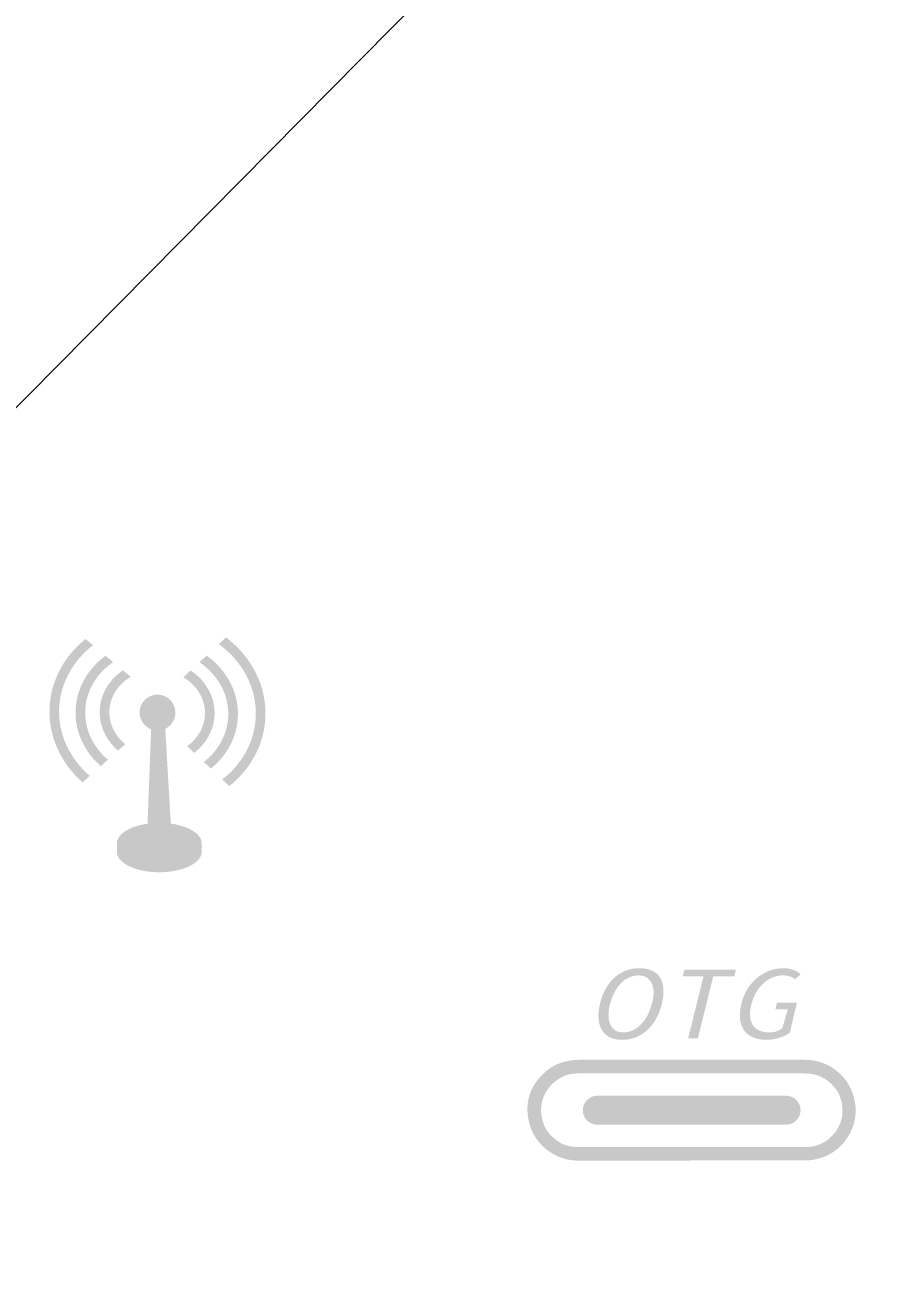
# Model space of a CAD drawing. Header units: millimetres. Extents: x 30573 to 30938, y 711 to 964.
# Drawn here: x 30668.45 to 30679.82, y 827.98 to 844.3 of the extents above; entities that cross this region are included whole.
import ezdxf

# ---------------------------------------------------------------- set-up
doc = ezdxf.new("R2010")
doc.units = ezdxf.units.MM
doc.layers.add('DIM', color=4, linetype='Continuous', lineweight=13)
doc.layers.add('MATER', color=8, linetype='Continuous')
doc.styles.add('my', font='', dxfattribs={"width": 0.8})
doc.styles.get('my').set_extended_font_data('SimSun')
doc.dimstyles.new('1.0', dxfattribs={"dimtxt": 3, "dimasz": 0.8, "dimexe": 0.5, "dimexo": 0.5, "dimgap": 1, "dimtad": 0, "dimzin": 0, "dimdsep": 46, "dimtxsty": 'my', "dimcen": 0, "dimclrd": 4, "dimclre": 20, "dimclrt": 3, "dimazin": 0, "dimtfac": 1, "dimtofl": 0, "dimtmove": 0, "dimatfit": 3, "dimfxl": 1, "dimtolj": 1, "dimtzin": 0, "dimlwd": -1, "dimlwe": -1, "dimarcsym": 0})

# ---------------------------------------------------------------- blocks, each defined once
blk = doc.blocks.new('*D32')
at = {"layer": 'Defpoints', "color": 0, "transparency": 16777216}
for p in [(30666.43, 837.356), (30661.858, 832.735)]:
    blk.add_point(p, dxfattribs=at)
at = {"layer": 'DIM', "color": 4, "transparency": 16777216}
blk.add_line((30689.544, 860.717), (30666.992, 837.925), dxfattribs=at)
blk.add_solid([(30666.898, 838.018), (30667.087, 837.831), (30666.43, 837.356)], dxfattribs=at)
at = {"layer": 'DIM', "color": 3, "transparency": 16777216, "insert": (30693.177, 864.389), "char_height": 3, "attachment_point": 5, "rotation": 45.3047, "style": 'my'}
blk.add_mtext('\\A1;∅6.50', dxfattribs=at)
blk = doc.blocks.new('*D52')
at = {"layer": 'Defpoints', "color": 0, "transparency": 16777216}
for p in [(30820.505, 841.551), (30789.304, 836.671), (30654.719, 814.121)]:
    blk.add_point(p, dxfattribs=at)
at = {"layer": 'DIM', "color": 20, "transparency": 16777216}
for p, q in [((30817.305, 836.671), (30818.905, 841.551)), ((30818.905, 841.551), (30820.505, 841.551)), ((30789.804, 836.671), (30817.305, 836.671))]:
    blk.add_line(p, q, dxfattribs=at)
at = {"layer": 'DIM', "color": 3, "transparency": 16777216, "insert": (30825.601, 841.551), "char_height": 3, "attachment_point": 5, "style": 'my'}
blk.add_mtext('\\A1;22.55', dxfattribs=at)
blk = doc.blocks.new('*D46')
at = {"layer": 'Defpoints', "color": 0, "transparency": 16777216}
for p in [(30813.469, 858.571), (30817.477, 858.571), (30654.719, 814.121)]:
    blk.add_point(p, dxfattribs=at)
at = {"layer": 'DIM', "color": 20, "transparency": 16777216}
blk.add_line((30813.969, 858.571), (30817.477, 858.571), dxfattribs=at)
at = {"layer": 'DIM', "color": 3, "transparency": 16777216, "insert": (30822.577, 858.571), "char_height": 3, "attachment_point": 5, "style": 'my'}
blk.add_mtext('\\A1;44.45', dxfattribs=at)
blk = doc.blocks.new('*D39')
at = {"layer": 'Defpoints', "color": 0, "transparency": 16777216}
for p in [(30813.469, 864.595), (30813.469, 858.571), (30654.719, 814.121)]:
    blk.add_point(p, dxfattribs=at)
at = {"layer": 'DIM', "color": 20, "transparency": 16777216}
blk.add_line((30813.469, 859.071), (30813.469, 864.595), dxfattribs=at)
at = {"layer": 'DIM', "color": 3, "transparency": 16777216, "insert": (30813.469, 870.415), "char_height": 3, "attachment_point": 5, "rotation": 90, "style": 'my'}
blk.add_mtext('\\A1;158.75', dxfattribs=at)

msp = doc.modelspace()

# ---------------------------------------------------------------- hatches: boundary and pattern name
at = {"layer": 'MATER'}
h = msp.add_hatch(color=7, dxfattribs=at)
h.dxf.hatch_style = 2
edge = h.paths.add_edge_path()
edge.add_spline(control_points=[(30668.896, 835.333), (30668.911, 835.665), (30669.081, 835.958), (30669.34, 836.158), (30669.34, 836.158), (30669.242, 836.241), (30669.242, 836.241), (30668.966, 836.019), (30668.786, 835.7), (30668.77, 835.339), (30668.753, 834.958), (30668.922, 834.607), (30669.203, 834.359), (30669.203, 834.359), (30669.298, 834.444), (30669.298, 834.444), (30669.037, 834.668), (30668.881, 834.987), (30668.896, 835.333)], knot_values=[0, 0, 0, 0, 1, 1, 1, 2, 2, 2, 3, 3, 3, 4, 4, 4, 5, 5, 5, 6, 6, 6, 6], degree=3, periodic=0)
h = msp.add_hatch(color=7, dxfattribs=at)
h.dxf.hatch_style = 2
edge = h.paths.add_edge_path()
edge.add_spline(control_points=[(30671.086, 836.262), (30671.086, 836.262), (30670.992, 836.174), (30670.992, 836.174), (30671.302, 835.949), (30671.494, 835.6), (30671.477, 835.218), (30671.463, 834.889), (30671.295, 834.598), (30671.038, 834.398), (30671.038, 834.398), (30671.131, 834.31), (30671.131, 834.31), (30671.407, 834.532), (30671.588, 834.851), (30671.604, 835.212), (30671.622, 835.63), (30671.418, 836.012), (30671.086, 836.262)], knot_values=[0, 0, 0, 0, 1, 1, 1, 2, 2, 2, 3, 3, 3, 4, 4, 4, 5, 5, 5, 6, 6, 6, 6], degree=3, periodic=0)
h = msp.add_hatch(color=7, dxfattribs=at)
h.dxf.hatch_style = 2
edge = h.paths.add_edge_path()
edge.add_spline(control_points=[(30669.239, 835.308), (30669.25, 835.566), (30669.392, 835.792), (30669.604, 835.937), (30669.604, 835.937), (30669.504, 836.021), (30669.504, 836.021), (30669.276, 835.853), (30669.125, 835.601), (30669.112, 835.314), (30669.099, 835.025), (30669.228, 834.759), (30669.442, 834.572), (30669.442, 834.572), (30669.536, 834.657), (30669.536, 834.657), (30669.344, 834.82), (30669.227, 835.054), (30669.239, 835.308)], knot_values=[0, 0, 0, 0, 1, 1, 1, 2, 2, 2, 3, 3, 3, 4, 4, 4, 5, 5, 5, 6, 6, 6, 6], degree=3, periodic=0)
h = msp.add_hatch(color=7, dxfattribs=at)
h.dxf.hatch_style = 2
edge = h.paths.add_edge_path()
edge.add_spline(control_points=[(30670.832, 836.024), (30670.832, 836.024), (30670.738, 835.936), (30670.738, 835.936), (30670.978, 835.773), (30671.129, 835.512), (30671.116, 835.224), (30671.105, 834.984), (30670.982, 834.772), (30670.795, 834.627), (30670.795, 834.627), (30670.888, 834.54), (30670.888, 834.54), (30671.095, 834.707), (30671.23, 834.947), (30671.242, 835.218), (30671.257, 835.542), (30671.093, 835.836), (30670.832, 836.024)], knot_values=[0, 0, 0, 0, 1, 1, 1, 2, 2, 2, 3, 3, 3, 4, 4, 4, 5, 5, 5, 6, 6, 6, 6], degree=3, periodic=0)
h = msp.add_hatch(color=7, dxfattribs=at)
h.dxf.hatch_style = 2
edge = h.paths.add_edge_path()
edge.add_spline(control_points=[(30669.764, 834.86), (30669.629, 834.969), (30669.547, 835.129), (30669.555, 835.302), (30669.563, 835.488), (30669.674, 835.649), (30669.835, 835.744), (30669.835, 835.744), (30669.734, 835.829), (30669.734, 835.829), (30669.557, 835.711), (30669.438, 835.523), (30669.429, 835.308), (30669.419, 835.1), (30669.513, 834.909), (30669.669, 834.776), (30669.669, 834.776), (30669.764, 834.86), (30669.764, 834.86)], knot_values=[0, 0, 0, 0, 1, 1, 1, 2, 2, 2, 3, 3, 3, 4, 4, 4, 5, 5, 5, 6, 6, 6, 6], degree=3, periodic=0)
h = msp.add_hatch(color=7, dxfattribs=at)
h.dxf.hatch_style = 2
edge = h.paths.add_edge_path()
edge.add_spline(control_points=[(30670.81, 835.246), (30670.802, 835.078), (30670.712, 834.931), (30670.576, 834.834), (30670.576, 834.834), (30670.669, 834.746), (30670.669, 834.746), (30670.825, 834.865), (30670.927, 835.041), (30670.936, 835.24), (30670.947, 835.479), (30670.821, 835.696), (30670.622, 835.828), (30670.622, 835.828), (30670.527, 835.739), (30670.527, 835.739), (30670.705, 835.633), (30670.819, 835.449), (30670.81, 835.246)], knot_values=[0, 0, 0, 0, 1, 1, 1, 2, 2, 2, 3, 3, 3, 4, 4, 4, 5, 5, 5, 6, 6, 6, 6], degree=3, periodic=0)
h = msp.add_hatch(color=7, dxfattribs=at)
h.dxf.hatch_style = 2
edge = h.paths.add_edge_path()
edge.add_spline(control_points=[(30670.767, 833.558), (30670.767, 833.557), (30670.767, 833.556), (30670.767, 833.555), (30670.771, 833.649), (30670.672, 833.741), (30670.492, 833.791), (30670.45, 833.803), (30670.406, 833.812), (30670.362, 833.818), (30670.362, 833.818), (30670.289, 835.063), (30670.289, 835.063), (30670.368, 835.101), (30670.422, 835.182), (30670.422, 835.276), (30670.422, 835.406), (30670.317, 835.511), (30670.187, 835.511), (30670.057, 835.511), (30669.952, 835.406), (30669.952, 835.276), (30669.952, 835.175), (30670.015, 835.089), (30670.104, 835.055), (30670.104, 835.055), (30670.056, 833.817), (30670.056, 833.817), (30669.924, 833.798), (30669.806, 833.756), (30669.732, 833.695), (30669.679, 833.652), (30669.654, 833.605), (30669.655, 833.558), (30669.655, 833.559), (30669.655, 833.559), (30669.655, 833.56), (30669.655, 833.522), (30669.655, 833.483), (30669.655, 833.445), (30669.655, 833.441), (30669.655, 833.437), (30669.656, 833.432), (30669.656, 833.431), (30669.656, 833.431), (30669.656, 833.43), (30669.657, 833.426), (30669.658, 833.422), (30669.658, 833.417), (30669.659, 833.417), (30669.659, 833.416), (30669.659, 833.415), (30669.66, 833.411), (30669.661, 833.407), (30669.662, 833.402), (30669.663, 833.402), (30669.663, 833.402), (30669.663, 833.402), (30669.664, 833.398), (30669.666, 833.393), (30669.668, 833.389), (30669.668, 833.389), (30669.668, 833.388), (30669.669, 833.387), (30669.67, 833.383), (30669.673, 833.379), (30669.675, 833.375), (30669.675, 833.374), (30669.676, 833.374), (30669.676, 833.373), (30669.679, 833.369), (30669.681, 833.365), (30669.684, 833.361), (30669.684, 833.36), (30669.685, 833.36), (30669.685, 833.359), (30669.688, 833.356), (30669.691, 833.352), (30669.694, 833.348), (30669.694, 833.347), (30669.695, 833.347), (30669.695, 833.346), (30669.698, 833.343), (30669.702, 833.339), (30669.705, 833.335), (30669.706, 833.334), (30669.707, 833.333), (30669.707, 833.333), (30669.711, 833.329), (30669.715, 833.325), (30669.719, 833.321), (30669.72, 833.321), (30669.72, 833.32), (30669.721, 833.32), (30669.725, 833.316), (30669.729, 833.313), (30669.733, 833.309), (30669.734, 833.309), (30669.734, 833.308), (30669.735, 833.308), (30669.739, 833.304), (30669.744, 833.301), (30669.749, 833.297), (30669.75, 833.296), (30669.751, 833.296), (30669.752, 833.295), (30669.757, 833.292), (30669.762, 833.288), (30669.767, 833.285), (30669.768, 833.284), (30669.769, 833.284), (30669.77, 833.283), (30669.775, 833.28), (30669.781, 833.276), (30669.787, 833.273), (30669.787, 833.273), (30669.787, 833.273), (30669.788, 833.273), (30669.793, 833.269), (30669.8, 833.266), (30669.806, 833.263), (30669.807, 833.262), (30669.808, 833.262), (30669.809, 833.261), (30669.816, 833.258), (30669.822, 833.255), (30669.829, 833.252), (30669.83, 833.252), (30669.831, 833.251), (30669.832, 833.251), (30669.847, 833.244), (30669.862, 833.238), (30669.878, 833.232), (30669.879, 833.232), (30669.88, 833.231), (30669.881, 833.231), (30669.889, 833.228), (30669.897, 833.226), (30669.906, 833.223), (30669.907, 833.223), (30669.907, 833.222), (30669.908, 833.222), (30669.909, 833.222), (30669.909, 833.222), (30669.91, 833.222), (30669.916, 833.22), (30669.923, 833.218), (30669.93, 833.216), (30669.938, 833.213), (30669.947, 833.211), (30669.956, 833.209), (30669.956, 833.209), (30669.956, 833.209), (30669.957, 833.209), (30669.964, 833.207), (30669.972, 833.205), (30669.979, 833.203), (30669.982, 833.203), (30669.984, 833.203), (30669.986, 833.202), (30669.991, 833.201), (30669.996, 833.2), (30670.002, 833.199), (30670.002, 833.199), (30670.002, 833.199), (30670.003, 833.199), (30670.016, 833.196), (30670.028, 833.194), (30670.041, 833.192), (30670.042, 833.192), (30670.043, 833.192), (30670.044, 833.191), (30670.046, 833.191), (30670.047, 833.191), (30670.049, 833.191), (30670.061, 833.189), (30670.073, 833.187), (30670.086, 833.186), (30670.086, 833.186), (30670.086, 833.186), (30670.086, 833.186), (30670.087, 833.186), (30670.088, 833.186), (30670.089, 833.186), (30670.1, 833.185), (30670.112, 833.184), (30670.124, 833.183), (30670.126, 833.182), (30670.127, 833.182), (30670.129, 833.182), (30670.13, 833.182), (30670.131, 833.182), (30670.132, 833.182), (30670.145, 833.181), (30670.158, 833.181), (30670.17, 833.18), (30670.171, 833.18), (30670.172, 833.18), (30670.173, 833.18), (30670.174, 833.18), (30670.176, 833.18), (30670.177, 833.18), (30670.191, 833.18), (30670.204, 833.179), (30670.218, 833.179), (30670.218, 833.179), (30670.219, 833.179), (30670.219, 833.179), (30670.219, 833.179), (30670.219, 833.179), (30670.219, 833.179), (30670.22, 833.179), (30670.22, 833.18), (30670.221, 833.18), (30670.229, 833.18), (30670.237, 833.18), (30670.244, 833.18), (30670.248, 833.18), (30670.251, 833.18), (30670.255, 833.18), (30670.259, 833.181), (30670.264, 833.181), (30670.268, 833.181), (30670.269, 833.181), (30670.269, 833.181), (30670.27, 833.181), (30670.277, 833.181), (30670.283, 833.182), (30670.289, 833.182), (30670.292, 833.182), (30670.295, 833.183), (30670.298, 833.183), (30670.307, 833.184), (30670.316, 833.184), (30670.325, 833.185), (30670.325, 833.185), (30670.325, 833.185), (30670.325, 833.185), (30670.336, 833.186), (30670.346, 833.188), (30670.357, 833.189), (30670.36, 833.189), (30670.363, 833.19), (30670.366, 833.19), (30670.374, 833.191), (30670.382, 833.193), (30670.39, 833.194), (30670.392, 833.194), (30670.394, 833.194), (30670.395, 833.195), (30670.396, 833.195), (30670.397, 833.195), (30670.398, 833.195), (30670.408, 833.197), (30670.417, 833.199), (30670.427, 833.201), (30670.427, 833.201), (30670.428, 833.201), (30670.428, 833.201), (30670.437, 833.203), (30670.446, 833.205), (30670.455, 833.207), (30670.458, 833.208), (30670.461, 833.208), (30670.464, 833.209), (30670.47, 833.211), (30670.477, 833.212), (30670.483, 833.214), (30670.486, 833.215), (30670.489, 833.216), (30670.492, 833.216), (30670.499, 833.218), (30670.506, 833.22), (30670.512, 833.222), (30670.515, 833.223), (30670.517, 833.224), (30670.519, 833.224), (30670.528, 833.227), (30670.536, 833.23), (30670.545, 833.233), (30670.546, 833.234), (30670.548, 833.234), (30670.55, 833.235), (30670.556, 833.237), (30670.563, 833.24), (30670.57, 833.243), (30670.572, 833.244), (30670.575, 833.245), (30670.577, 833.246), (30670.583, 833.248), (30670.588, 833.251), (30670.594, 833.253), (30670.596, 833.254), (30670.599, 833.255), (30670.601, 833.256), (30670.608, 833.26), (30670.614, 833.263), (30670.621, 833.266), (30670.621, 833.267), (30670.622, 833.267), (30670.623, 833.267), (30670.623, 833.267), (30670.623, 833.268), (30670.623, 833.268), (30670.631, 833.272), (30670.638, 833.276), (30670.645, 833.28), (30670.647, 833.281), (30670.649, 833.282), (30670.651, 833.284), (30670.656, 833.287), (30670.661, 833.29), (30670.666, 833.293), (30670.667, 833.294), (30670.668, 833.295), (30670.669, 833.296), (30670.671, 833.297), (30670.672, 833.298), (30670.673, 833.299), (30670.675, 833.3), (30670.676, 833.3), (30670.677, 833.301), (30670.682, 833.305), (30670.686, 833.308), (30670.69, 833.312), (30670.694, 833.314), (30670.697, 833.317), (30670.7, 833.32), (30670.7, 833.32), (30670.7, 833.32), (30670.7, 833.32), (30670.703, 833.323), (30670.707, 833.326), (30670.71, 833.329), (30670.711, 833.33), (30670.712, 833.331), (30670.713, 833.332), (30670.716, 833.335), (30670.718, 833.337), (30670.72, 833.34), (30670.721, 833.34), (30670.721, 833.341), (30670.722, 833.341), (30670.722, 833.342), (30670.722, 833.342), (30670.723, 833.343), (30670.725, 833.345), (30670.727, 833.348), (30670.729, 833.35), (30670.73, 833.351), (30670.73, 833.351), (30670.731, 833.352), (30670.733, 833.355), (30670.736, 833.359), (30670.738, 833.362), (30670.738, 833.362), (30670.738, 833.362), (30670.738, 833.362), (30670.739, 833.363), (30670.739, 833.364), (30670.74, 833.364), (30670.741, 833.367), (30670.743, 833.369), (30670.744, 833.371), (30670.745, 833.372), (30670.745, 833.373), (30670.746, 833.375), (30670.747, 833.377), (30670.749, 833.379), (30670.75, 833.381), (30670.75, 833.381), (30670.75, 833.382), (30670.751, 833.382), (30670.751, 833.383), (30670.751, 833.384), (30670.752, 833.384), (30670.753, 833.386), (30670.753, 833.388), (30670.754, 833.39), (30670.755, 833.391), (30670.756, 833.393), (30670.756, 833.394), (30670.757, 833.396), (30670.758, 833.398), (30670.759, 833.401), (30670.759, 833.401), (30670.759, 833.402), (30670.759, 833.403), (30670.759, 833.403), (30670.76, 833.403), (30670.76, 833.403), (30670.761, 833.406), (30670.762, 833.41), (30670.763, 833.413), (30670.763, 833.414), (30670.763, 833.414), (30670.763, 833.415), (30670.764, 833.418), (30670.764, 833.42), (30670.765, 833.423), (30670.765, 833.423), (30670.765, 833.423), (30670.765, 833.424), (30670.765, 833.424), (30670.765, 833.425), (30670.765, 833.426), (30670.766, 833.428), (30670.766, 833.43), (30670.766, 833.433), (30670.766, 833.434), (30670.766, 833.435), (30670.767, 833.436), (30670.767, 833.439), (30670.767, 833.441), (30670.767, 833.444), (30670.767, 833.444), (30670.767, 833.445), (30670.767, 833.446), (30670.767, 833.446), (30670.767, 833.446), (30670.767, 833.447), (30670.767, 833.485), (30670.767, 833.523), (30670.767, 833.561), (30670.767, 833.561), (30670.767, 833.559), (30670.767, 833.558)], knot_values=[0, 0, 0, 0, 1, 1, 1, 2, 2, 2, 3, 3, 3, 4, 4, 4, 5, 5, 5, 6, 6, 6, 7, 7, 7, 8, 8, 8, 9, 9, 9, 10, 10, 10, 11, 11, 11, 12, 12, 12, 13, 13, 13, 14, 14, 14, 15, 15, 15, 16, 16, 16, 17, 17, 17, 18, 18, 18, 19, 19, 19, 20, 20, 20, 21, 21, 21, 22, 22, 22, 23, 23, 23, 24, 24, 24, 25, 25, 25, 26, 26, 26, 27, 27, 27, 28, 28, 28, 29, 29, 29, 30, 30, 30, 31, 31, 31, 32, 32, 32, 33, 33, 33, 34, 34, 34, 35, 35, 35, 36, 36, 36, 37, 37, 37, 38, 38, 38, 39, 39, 39, 40, 40, 40, 41, 41, 41, 42, 42, 42, 43, 43, 43, 44, 44, 44, 45, 45, 45, 46, 46, 46, 47, 47, 47, 48, 48, 48, 49, 49, 49, 50, 50, 50, 51, 51, 51, 52, 52, 52, 53, 53, 53, 54, 54, 54, 55, 55, 55, 56, 56, 56, 57, 57, 57, 58, 58, 58, 59, 59, 59, 60, 60, 60, 61, 61, 61, 62, 62, 62, 63, 63, 63, 64, 64, 64, 65, 65, 65, 66, 66, 66, 67, 67, 67, 68, 68, 68, 69, 69, 69, 70, 70, 70, 71, 71, 71, 72, 72, 72, 73, 73, 73, 74, 74, 74, 75, 75, 75, 76, 76, 76, 77, 77, 77, 78, 78, 78, 79, 79, 79, 80, 80, 80, 81, 81, 81, 82, 82, 82, 83, 83, 83, 84, 84, 84, 85, 85, 85, 86, 86, 86, 87, 87, 87, 88, 88, 88, 89, 89, 89, 90, 90, 90, 91, 91, 91, 92, 92, 92, 93, 93, 93, 94, 94, 94, 95, 95, 95, 96, 96, 96, 97, 97, 97, 98, 98, 98, 99, 99, 99, 100, 100, 100, 101, 101, 101, 102, 102, 102, 103, 103, 103, 104, 104, 104, 105, 105, 105, 106, 106, 106, 107, 107, 107, 108, 108, 108, 109, 109, 109, 110, 110, 110, 111, 111, 111, 112, 112, 112, 113, 113, 113, 114, 114, 114, 115, 115, 115, 116, 116, 116, 117, 117, 117, 118, 118, 118, 119, 119, 119, 120, 120, 120, 121, 121, 121, 122, 122, 122, 123, 123, 123, 124, 124, 124, 125, 125, 125, 126, 126, 126, 127, 127, 127, 128, 128, 128, 129, 129, 129, 130, 130, 130, 131, 131, 131, 132, 132, 132, 133, 133, 133, 134, 134, 134, 135, 135, 135, 136, 136, 136, 137, 137, 137, 138, 138, 138, 139, 139, 139, 140, 140, 140, 141, 141, 141, 142, 142, 142, 142], degree=3, periodic=0)
h = msp.add_hatch(color=7, dxfattribs=at)
h.dxf.hatch_style = 2
edge = h.paths.add_edge_path()
edge.add_spline(control_points=[(30669.656, 833.545), (30669.656, 833.546), (30669.656, 833.546), (30669.656, 833.547), (30669.656, 833.548), (30669.656, 833.549), (30669.656, 833.549), (30669.656, 833.548), (30669.656, 833.546), (30669.656, 833.545), (30669.656, 833.545), (30669.656, 833.545), (30669.656, 833.545)], knot_values=[0, 0, 0, 0, 1, 1, 1, 2, 2, 2, 3, 3, 3, 4, 4, 4, 4], degree=3, periodic=0)
h = msp.add_hatch(color=7, dxfattribs=at)
h.dxf.hatch_style = 2
edge = h.paths.add_edge_path()
edge.add_spline(control_points=[(30669.658, 833.532), (30669.658, 833.533), (30669.658, 833.533), (30669.658, 833.534), (30669.658, 833.533), (30669.658, 833.533), (30669.658, 833.532), (30669.658, 833.532), (30669.658, 833.532), (30669.658, 833.532)], knot_values=[0, 0, 0, 0, 1, 1, 1, 2, 2, 2, 3, 3, 3, 3], degree=3, periodic=0)
h = msp.add_hatch(color=7, dxfattribs=at)
h.dxf.hatch_style = 2
edge = h.paths.add_edge_path()
edge.add_spline(control_points=[(30669.662, 833.516), (30669.662, 833.517), (30669.662, 833.517), (30669.662, 833.517), (30669.662, 833.517), (30669.662, 833.517), (30669.662, 833.517), (30669.663, 833.516), (30669.663, 833.515), (30669.664, 833.514), (30669.663, 833.515), (30669.663, 833.516), (30669.662, 833.516)], knot_values=[0, 0, 0, 0, 1, 1, 1, 2, 2, 2, 3, 3, 3, 4, 4, 4, 4], degree=3, periodic=0)
h = msp.add_hatch(color=7, dxfattribs=at)
h.dxf.hatch_style = 2
edge = h.paths.add_edge_path()
edge.add_spline(control_points=[(30669.668, 833.502), (30669.668, 833.503), (30669.668, 833.503), (30669.668, 833.504), (30669.668, 833.502), (30669.669, 833.501), (30669.67, 833.499), (30669.669, 833.5), (30669.669, 833.501), (30669.668, 833.502)], knot_values=[0, 0, 0, 0, 1, 1, 1, 2, 2, 2, 3, 3, 3, 3], degree=3, periodic=0)
h = msp.add_hatch(color=7, dxfattribs=at)
h.dxf.hatch_style = 2
edge = h.paths.add_edge_path()
edge.add_spline(control_points=[(30669.676, 833.488), (30669.676, 833.488), (30669.675, 833.489), (30669.675, 833.49), (30669.675, 833.49), (30669.674, 833.491), (30669.674, 833.491), (30669.675, 833.489), (30669.676, 833.487), (30669.677, 833.485), (30669.677, 833.486), (30669.676, 833.487), (30669.676, 833.488)], knot_values=[0, 0, 0, 0, 1, 1, 1, 2, 2, 2, 3, 3, 3, 4, 4, 4, 4], degree=3, periodic=0)
h = msp.add_hatch(color=7, dxfattribs=at)
h.dxf.hatch_style = 2
edge = h.paths.add_edge_path()
edge.add_spline(control_points=[(30669.685, 833.474), (30669.684, 833.475), (30669.684, 833.475), (30669.684, 833.476), (30669.683, 833.476), (30669.683, 833.477), (30669.682, 833.478), (30669.684, 833.476), (30669.685, 833.474), (30669.686, 833.472), (30669.686, 833.473), (30669.685, 833.474), (30669.685, 833.474)], knot_values=[0, 0, 0, 0, 1, 1, 1, 2, 2, 2, 3, 3, 3, 4, 4, 4, 4], degree=3, periodic=0)
h = msp.add_hatch(color=7, dxfattribs=at)
h.dxf.hatch_style = 2
edge = h.paths.add_edge_path()
edge.add_spline(control_points=[(30669.695, 833.461), (30669.694, 833.462), (30669.694, 833.462), (30669.693, 833.463), (30669.693, 833.463), (30669.692, 833.464), (30669.692, 833.465), (30669.693, 833.463), (30669.695, 833.461), (30669.696, 833.459), (30669.696, 833.46), (30669.695, 833.461), (30669.695, 833.461)], knot_values=[0, 0, 0, 0, 1, 1, 1, 2, 2, 2, 3, 3, 3, 4, 4, 4, 4], degree=3, periodic=0)
h = msp.add_hatch(color=7, dxfattribs=at)
h.dxf.hatch_style = 2
edge = h.paths.add_edge_path()
edge.add_spline(control_points=[(30669.707, 833.447), (30669.706, 833.448), (30669.706, 833.449), (30669.705, 833.45), (30669.704, 833.45), (30669.704, 833.451), (30669.703, 833.452), (30669.705, 833.45), (30669.706, 833.448), (30669.708, 833.447), (30669.707, 833.447), (30669.707, 833.447), (30669.707, 833.447)], knot_values=[0, 0, 0, 0, 1, 1, 1, 2, 2, 2, 3, 3, 3, 4, 4, 4, 4], degree=3, periodic=0)
h = msp.add_hatch(color=7, dxfattribs=at)
h.dxf.hatch_style = 2
edge = h.paths.add_edge_path()
edge.add_spline(control_points=[(30669.719, 833.436), (30669.718, 833.437), (30669.717, 833.438), (30669.716, 833.439), (30669.717, 833.438), (30669.719, 833.436), (30669.72, 833.435), (30669.72, 833.435), (30669.719, 833.436), (30669.719, 833.436)], knot_values=[0, 0, 0, 0, 1, 1, 1, 2, 2, 2, 3, 3, 3, 3], degree=3, periodic=0)
h = msp.add_hatch(color=7, dxfattribs=at)
h.dxf.hatch_style = 2
edge = h.paths.add_edge_path()
edge.add_spline(control_points=[(30669.733, 833.424), (30669.732, 833.424), (30669.732, 833.425), (30669.731, 833.426), (30669.732, 833.425), (30669.733, 833.424), (30669.733, 833.423), (30669.733, 833.424), (30669.733, 833.424), (30669.733, 833.424)], knot_values=[0, 0, 0, 0, 1, 1, 1, 2, 2, 2, 3, 3, 3, 3], degree=3, periodic=0)
h = msp.add_hatch(color=7, dxfattribs=at)
h.dxf.hatch_style = 2
edge = h.paths.add_edge_path()
edge.add_spline(control_points=[(30670.699, 833.434), (30670.697, 833.432), (30670.693, 833.429), (30670.69, 833.427), (30670.694, 833.43), (30670.698, 833.433), (30670.702, 833.437), (30670.701, 833.436), (30670.7, 833.435), (30670.699, 833.434)], knot_values=[0, 0, 0, 0, 1, 1, 1, 2, 2, 2, 3, 3, 3, 3], degree=3, periodic=0)
h = msp.add_hatch(color=7, dxfattribs=at)
h.dxf.hatch_style = 2
edge = h.paths.add_edge_path()
edge.add_spline(control_points=[(30670.713, 833.447), (30670.712, 833.446), (30670.711, 833.445), (30670.71, 833.444), (30670.709, 833.443), (30670.708, 833.442), (30670.707, 833.442), (30670.709, 833.444), (30670.712, 833.446), (30670.714, 833.448), (30670.714, 833.448), (30670.713, 833.447), (30670.713, 833.447)], knot_values=[0, 0, 0, 0, 1, 1, 1, 2, 2, 2, 3, 3, 3, 4, 4, 4, 4], degree=3, periodic=0)
h = msp.add_hatch(color=7, dxfattribs=at)
h.dxf.hatch_style = 2
edge = h.paths.add_edge_path()
edge.add_spline(control_points=[(30670.723, 833.457), (30670.722, 833.456), (30670.721, 833.455), (30670.72, 833.455), (30670.719, 833.454), (30670.719, 833.454), (30670.719, 833.453), (30670.721, 833.456), (30670.723, 833.458), (30670.725, 833.46), (30670.724, 833.459), (30670.723, 833.458), (30670.723, 833.457)], knot_values=[0, 0, 0, 0, 1, 1, 1, 2, 2, 2, 3, 3, 3, 4, 4, 4, 4], degree=3, periodic=0)
h = msp.add_hatch(color=7, dxfattribs=at)
h.dxf.hatch_style = 2
edge = h.paths.add_edge_path()
edge.add_spline(control_points=[(30670.731, 833.467), (30670.73, 833.466), (30670.729, 833.466), (30670.729, 833.465), (30670.729, 833.465), (30670.729, 833.465), (30670.729, 833.465), (30670.731, 833.468), (30670.733, 833.47), (30670.735, 833.473), (30670.734, 833.471), (30670.732, 833.469), (30670.731, 833.467)], knot_values=[0, 0, 0, 0, 1, 1, 1, 2, 2, 2, 3, 3, 3, 4, 4, 4, 4], degree=3, periodic=0)
h = msp.add_hatch(color=7, dxfattribs=at)
h.dxf.hatch_style = 2
edge = h.paths.add_edge_path()
edge.add_spline(control_points=[(30670.744, 833.486), (30670.743, 833.484), (30670.741, 833.481), (30670.74, 833.479), (30670.739, 833.478), (30670.738, 833.477), (30670.738, 833.476), (30670.738, 833.476), (30670.738, 833.476), (30670.738, 833.476), (30670.74, 833.48), (30670.742, 833.483), (30670.745, 833.487), (30670.744, 833.487), (30670.744, 833.486), (30670.744, 833.486)], knot_values=[0, 0, 0, 0, 1, 1, 1, 2, 2, 2, 3, 3, 3, 4, 4, 4, 5, 5, 5, 5], degree=3, periodic=0)
h = msp.add_hatch(color=7, dxfattribs=at)
h.dxf.hatch_style = 2
edge = h.paths.add_edge_path()
edge.add_spline(control_points=[(30670.751, 833.499), (30670.751, 833.498), (30670.75, 833.497), (30670.749, 833.495), (30670.748, 833.494), (30670.748, 833.492), (30670.747, 833.491), (30670.748, 833.494), (30670.75, 833.497), (30670.752, 833.499), (30670.751, 833.499), (30670.751, 833.499), (30670.751, 833.499)], knot_values=[0, 0, 0, 0, 1, 1, 1, 2, 2, 2, 3, 3, 3, 4, 4, 4, 4], degree=3, periodic=0)
h = msp.add_hatch(color=7, dxfattribs=at)
h.dxf.hatch_style = 2
edge = h.paths.add_edge_path()
edge.add_spline(control_points=[(30670.756, 833.509), (30670.755, 833.507), (30670.755, 833.506), (30670.754, 833.505), (30670.754, 833.505), (30670.754, 833.504), (30670.753, 833.503), (30670.755, 833.506), (30670.756, 833.509), (30670.757, 833.511), (30670.756, 833.51), (30670.756, 833.509), (30670.756, 833.509)], knot_values=[0, 0, 0, 0, 1, 1, 1, 2, 2, 2, 3, 3, 3, 4, 4, 4, 4], degree=3, periodic=0)
h = msp.add_hatch(color=7, dxfattribs=at)
h.dxf.hatch_style = 2
edge = h.paths.add_edge_path()
edge.add_spline(control_points=[(30670.759, 833.518), (30670.759, 833.517), (30670.759, 833.516), (30670.758, 833.516), (30670.758, 833.516), (30670.758, 833.515), (30670.758, 833.515), (30670.759, 833.518), (30670.76, 833.521), (30670.761, 833.524), (30670.761, 833.522), (30670.76, 833.52), (30670.759, 833.518)], knot_values=[0, 0, 0, 0, 1, 1, 1, 2, 2, 2, 3, 3, 3, 4, 4, 4, 4], degree=3, periodic=0)
h = msp.add_hatch(color=7, dxfattribs=at)
h.dxf.hatch_style = 2
edge = h.paths.add_edge_path()
edge.add_spline(control_points=[(30670.764, 833.537), (30670.764, 833.535), (30670.763, 833.532), (30670.763, 833.53), (30670.763, 833.529), (30670.762, 833.528), (30670.762, 833.528), (30670.762, 833.528), (30670.762, 833.527), (30670.762, 833.527), (30670.763, 833.531), (30670.764, 833.535), (30670.765, 833.538), (30670.764, 833.538), (30670.764, 833.538), (30670.764, 833.537)], knot_values=[0, 0, 0, 0, 1, 1, 1, 2, 2, 2, 3, 3, 3, 4, 4, 4, 5, 5, 5, 5], degree=3, periodic=0)
h = msp.add_hatch(color=7, dxfattribs=at)
h.dxf.hatch_style = 2
edge = h.paths.add_edge_path()
edge.add_spline(control_points=[(30670.766, 833.551), (30670.766, 833.55), (30670.766, 833.549), (30670.766, 833.547), (30670.766, 833.546), (30670.765, 833.544), (30670.765, 833.542), (30670.766, 833.545), (30670.766, 833.548), (30670.766, 833.551), (30670.766, 833.551), (30670.766, 833.551), (30670.766, 833.551)], knot_values=[0, 0, 0, 0, 1, 1, 1, 2, 2, 2, 3, 3, 3, 4, 4, 4, 4], degree=3, periodic=0)
h = msp.add_hatch(color=7, dxfattribs=at)
h.dxf.hatch_style = 2
edge = h.paths.add_edge_path()
edge.add_spline(control_points=[(30669.752, 833.41), (30669.751, 833.41), (30669.751, 833.41), (30669.751, 833.41), (30669.752, 833.41), (30669.753, 833.409), (30669.754, 833.408), (30669.753, 833.409), (30669.752, 833.409), (30669.752, 833.41)], knot_values=[0, 0, 0, 0, 1, 1, 1, 2, 2, 2, 3, 3, 3, 3], degree=3, periodic=0)
h = msp.add_hatch(color=7, dxfattribs=at)
h.dxf.hatch_style = 2
edge = h.paths.add_edge_path()
edge.add_spline(control_points=[(30669.77, 833.398), (30669.769, 833.398), (30669.768, 833.399), (30669.767, 833.4), (30669.767, 833.4), (30669.767, 833.4), (30669.767, 833.4), (30669.769, 833.399), (30669.771, 833.397), (30669.773, 833.396), (30669.772, 833.396), (30669.771, 833.397), (30669.77, 833.398)], knot_values=[0, 0, 0, 0, 1, 1, 1, 2, 2, 2, 3, 3, 3, 4, 4, 4, 4], degree=3, periodic=0)
h = msp.add_hatch(color=7, dxfattribs=at)
h.dxf.hatch_style = 2
edge = h.paths.add_edge_path()
edge.add_spline(control_points=[(30669.787, 833.387), (30669.787, 833.388), (30669.787, 833.388), (30669.786, 833.388), (30669.786, 833.388), (30669.785, 833.389), (30669.785, 833.389), (30669.787, 833.388), (30669.79, 833.386), (30669.792, 833.385), (30669.791, 833.386), (30669.789, 833.387), (30669.787, 833.387)], knot_values=[0, 0, 0, 0, 1, 1, 1, 2, 2, 2, 3, 3, 3, 4, 4, 4, 4], degree=3, periodic=0)
h = msp.add_hatch(color=7, dxfattribs=at)
h.dxf.hatch_style = 2
edge = h.paths.add_edge_path()
edge.add_spline(control_points=[(30669.809, 833.376), (30669.808, 833.377), (30669.807, 833.377), (30669.806, 833.378), (30669.805, 833.378), (30669.805, 833.378), (30669.804, 833.379), (30669.807, 833.377), (30669.81, 833.376), (30669.812, 833.374), (30669.811, 833.375), (30669.81, 833.375), (30669.809, 833.376)], knot_values=[0, 0, 0, 0, 1, 1, 1, 2, 2, 2, 3, 3, 3, 4, 4, 4, 4], degree=3, periodic=0)
h = msp.add_hatch(color=7, dxfattribs=at)
h.dxf.hatch_style = 2
edge = h.paths.add_edge_path()
edge.add_spline(control_points=[(30669.832, 833.365), (30669.831, 833.366), (30669.829, 833.366), (30669.828, 833.367), (30669.827, 833.367), (30669.826, 833.368), (30669.825, 833.368), (30669.828, 833.367), (30669.831, 833.366), (30669.834, 833.364), (30669.833, 833.365), (30669.832, 833.365), (30669.832, 833.365)], knot_values=[0, 0, 0, 0, 1, 1, 1, 2, 2, 2, 3, 3, 3, 4, 4, 4, 4], degree=3, periodic=0)
h = msp.add_hatch(color=7, dxfattribs=at)
h.dxf.hatch_style = 2
edge = h.paths.add_edge_path()
edge.add_spline(control_points=[(30669.853, 833.356), (30669.853, 833.356), (30669.853, 833.356), (30669.853, 833.356), (30669.851, 833.357), (30669.849, 833.358), (30669.847, 833.359), (30669.85, 833.358), (30669.853, 833.356), (30669.856, 833.355), (30669.855, 833.356), (30669.854, 833.356), (30669.853, 833.356)], knot_values=[0, 0, 0, 0, 1, 1, 1, 2, 2, 2, 3, 3, 3, 4, 4, 4, 4], degree=3, periodic=0)
h = msp.add_hatch(color=7, dxfattribs=at)
h.dxf.hatch_style = 2
edge = h.paths.add_edge_path()
edge.add_spline(control_points=[(30669.877, 833.347), (30669.877, 833.347), (30669.875, 833.348), (30669.875, 833.348), (30669.877, 833.347), (30669.878, 833.347), (30669.88, 833.346), (30669.879, 833.346), (30669.878, 833.347), (30669.877, 833.347)], knot_values=[0, 0, 0, 0, 1, 1, 1, 2, 2, 2, 3, 3, 3, 3], degree=3, periodic=0)
h = msp.add_hatch(color=7, dxfattribs=at)
h.dxf.hatch_style = 2
edge = h.paths.add_edge_path()
edge.add_spline(control_points=[(30669.91, 833.336), (30669.909, 833.337), (30669.909, 833.337), (30669.908, 833.337), (30669.915, 833.335), (30669.922, 833.333), (30669.929, 833.331), (30669.923, 833.332), (30669.916, 833.334), (30669.91, 833.336)], knot_values=[0, 0, 0, 0, 1, 1, 1, 2, 2, 2, 3, 3, 3, 3], degree=3, periodic=0)
h = msp.add_hatch(color=7, dxfattribs=at)
h.dxf.hatch_style = 2
edge = h.paths.add_edge_path()
edge.add_spline(control_points=[(30669.955, 833.324), (30669.955, 833.324), (30669.955, 833.324), (30669.955, 833.324), (30669.96, 833.323), (30669.964, 833.322), (30669.969, 833.321), (30669.964, 833.322), (30669.96, 833.323), (30669.955, 833.324)], knot_values=[0, 0, 0, 0, 1, 1, 1, 2, 2, 2, 3, 3, 3, 3], degree=3, periodic=0)
h = msp.add_hatch(color=7, dxfattribs=at)
h.dxf.hatch_style = 2
edge = h.paths.add_edge_path()
edge.add_spline(control_points=[(30670.086, 833.301), (30670.086, 833.301), (30670.085, 833.301), (30670.085, 833.301), (30670.086, 833.301), (30670.087, 833.301), (30670.088, 833.301), (30670.087, 833.301), (30670.086, 833.301), (30670.086, 833.301)], knot_values=[0, 0, 0, 0, 1, 1, 1, 2, 2, 2, 3, 3, 3, 3], degree=3, periodic=0)
h = msp.add_hatch(color=7, dxfattribs=at)
h.dxf.hatch_style = 2
edge = h.paths.add_edge_path()
edge.add_spline(control_points=[(30670.132, 833.297), (30670.131, 833.297), (30670.131, 833.297), (30670.131, 833.297), (30670.131, 833.297), (30670.131, 833.297), (30670.132, 833.297), (30670.132, 833.297), (30670.132, 833.297), (30670.132, 833.297)], knot_values=[0, 0, 0, 0, 1, 1, 1, 2, 2, 2, 3, 3, 3, 3], degree=3, periodic=0)
h = msp.add_hatch(color=7, dxfattribs=at)
h.dxf.hatch_style = 2
edge = h.paths.add_edge_path()
edge.add_spline(control_points=[(30670.288, 833.297), (30670.288, 833.297), (30670.288, 833.297), (30670.288, 833.297), (30670.289, 833.297), (30670.29, 833.297), (30670.291, 833.297), (30670.29, 833.297), (30670.289, 833.297), (30670.288, 833.297)], knot_values=[0, 0, 0, 0, 1, 1, 1, 2, 2, 2, 3, 3, 3, 3], degree=3, periodic=0)
h = msp.add_hatch(color=7, dxfattribs=at)
h.dxf.hatch_style = 2
edge = h.paths.add_edge_path()
edge.add_spline(control_points=[(30670.365, 833.305), (30670.363, 833.305), (30670.361, 833.305), (30670.359, 833.304), (30670.361, 833.305), (30670.363, 833.305), (30670.366, 833.305), (30670.366, 833.305), (30670.366, 833.305), (30670.365, 833.305)], knot_values=[0, 0, 0, 0, 1, 1, 1, 2, 2, 2, 3, 3, 3, 3], degree=3, periodic=0)
h = msp.add_hatch(color=7, dxfattribs=at)
h.dxf.hatch_style = 2
edge = h.paths.add_edge_path()
edge.add_spline(control_points=[(30670.463, 833.324), (30670.461, 833.323), (30670.458, 833.323), (30670.456, 833.322), (30670.458, 833.323), (30670.461, 833.323), (30670.463, 833.324), (30670.463, 833.324), (30670.463, 833.324), (30670.463, 833.324)], knot_values=[0, 0, 0, 0, 1, 1, 1, 2, 2, 2, 3, 3, 3, 3], degree=3, periodic=0)
h = msp.add_hatch(color=7, dxfattribs=at)
h.dxf.hatch_style = 2
edge = h.paths.add_edge_path()
edge.add_spline(control_points=[(30670.483, 833.329), (30670.483, 833.329), (30670.483, 833.329), (30670.483, 833.329), (30670.485, 833.329), (30670.486, 833.33), (30670.488, 833.33), (30670.487, 833.33), (30670.485, 833.329), (30670.483, 833.329)], knot_values=[0, 0, 0, 0, 1, 1, 1, 2, 2, 2, 3, 3, 3, 3], degree=3, periodic=0)
h = msp.add_hatch(color=7, dxfattribs=at)
h.dxf.hatch_style = 2
edge = h.paths.add_edge_path()
edge.add_spline(control_points=[(30670.65, 833.398), (30670.65, 833.398), (30670.649, 833.398), (30670.649, 833.398), (30670.649, 833.398), (30670.65, 833.398), (30670.65, 833.398), (30670.65, 833.398), (30670.65, 833.398), (30670.65, 833.398)], knot_values=[0, 0, 0, 0, 1, 1, 1, 2, 2, 2, 3, 3, 3, 3], degree=3, periodic=0)
h = msp.add_hatch(color=7, dxfattribs=at)
h.dxf.hatch_style = 2
edge = h.paths.add_edge_path()
edge.add_spline(control_points=[(30676.682, 831.465), (30676.623, 831.229), (30676.476, 831.077), (30676.305, 831.077), (30676.224, 831.077), (30676.179, 831.114), (30676.154, 831.145), (30676.104, 831.21), (30676.095, 831.315), (30676.128, 831.447), (30676.186, 831.68), (30676.328, 831.826), (30676.501, 831.826), (30676.584, 831.826), (30676.631, 831.788), (30676.656, 831.756), (30676.705, 831.692), (30676.714, 831.595), (30676.682, 831.465)], knot_values=[0, 0, 0, 0, 1, 1, 1, 2, 2, 2, 3, 3, 3, 4, 4, 4, 5, 5, 5, 6, 6, 6, 6], degree=3, periodic=0)
edge = h.paths.add_edge_path()
edge.add_spline(control_points=[(30676.772, 831.818), (30676.718, 831.885), (30676.631, 831.92), (30676.516, 831.92), (30676.263, 831.92), (30676.071, 831.751), (30675.999, 831.465), (30675.958, 831.301), (30675.973, 831.168), (30676.039, 831.084), (30676.092, 831.017), (30676.179, 830.98), (30676.29, 830.98), (30676.537, 830.98), (30676.736, 831.159), (30676.808, 831.447), (30676.848, 831.606), (30676.835, 831.735), (30676.772, 831.818)], knot_values=[0, 0, 0, 0, 1, 1, 1, 2, 2, 2, 3, 3, 3, 4, 4, 4, 5, 5, 5, 6, 6, 6, 6], degree=3, periodic=0)
h = msp.add_hatch(color=7, dxfattribs=at)
h.dxf.hatch_style = 2
edge = h.paths.add_edge_path()
edge.add_spline(control_points=[(30677.105, 831.901), (30677.105, 831.901), (30677.083, 831.813), (30677.083, 831.813), (30677.083, 831.813), (30677.356, 831.813), (30677.356, 831.813), (30677.356, 831.813), (30677.155, 831), (30677.155, 831), (30677.155, 831), (30677.282, 831), (30677.282, 831), (30677.282, 831), (30677.484, 831.813), (30677.484, 831.813), (30677.484, 831.813), (30677.76, 831.813), (30677.76, 831.813), (30677.76, 831.813), (30677.782, 831.901), (30677.782, 831.901), (30677.782, 831.901), (30677.105, 831.901), (30677.105, 831.901)], knot_values=[0, 0, 0, 0, 1, 1, 1, 2, 2, 2, 3, 3, 3, 4, 4, 4, 5, 5, 5, 6, 6, 6, 7, 7, 7, 8, 8, 8, 8], degree=3, periodic=0)
h = msp.add_hatch(color=7, dxfattribs=at)
h.dxf.hatch_style = 2
edge = h.paths.add_edge_path()
edge.add_spline(control_points=[(30678.3, 831.381), (30678.3, 831.381), (30678.463, 831.381), (30678.463, 831.381), (30678.463, 831.381), (30678.39, 831.13), (30678.39, 831.13), (30678.39, 831.13), (30678.371, 831.118), (30678.371, 831.118), (30678.33, 831.093), (30678.276, 831.077), (30678.225, 831.077), (30678.128, 831.077), (30678.056, 831.105), (30678.012, 831.161), (30677.963, 831.225), (30677.953, 831.32), (30677.984, 831.443), (30678.04, 831.672), (30678.207, 831.826), (30678.4, 831.826), (30678.463, 831.826), (30678.515, 831.81), (30678.558, 831.776), (30678.558, 831.776), (30678.631, 831.84), (30678.631, 831.84), (30678.572, 831.894), (30678.498, 831.92), (30678.407, 831.92), (30678.189, 831.92), (30677.934, 831.776), (30677.853, 831.455), (30677.816, 831.302), (30677.831, 831.178), (30677.895, 831.096), (30677.955, 831.021), (30678.055, 830.98), (30678.186, 830.98), (30678.292, 830.98), (30678.409, 831.017), (30678.49, 831.074), (30678.49, 831.074), (30678.582, 831.466), (30678.582, 831.466), (30678.582, 831.466), (30678.321, 831.466), (30678.321, 831.466), (30678.321, 831.466), (30678.3, 831.381), (30678.3, 831.381)], knot_values=[0, 0, 0, 0, 1, 1, 1, 2, 2, 2, 3, 3, 3, 4, 4, 4, 5, 5, 5, 6, 6, 6, 7, 7, 7, 8, 8, 8, 9, 9, 9, 10, 10, 10, 11, 11, 11, 12, 12, 12, 13, 13, 13, 14, 14, 14, 15, 15, 15, 16, 16, 16, 17, 17, 17, 17], degree=3, periodic=0)
h = msp.add_hatch(color=7, dxfattribs=at)
h.dxf.hatch_style = 2
edge = h.paths.add_edge_path()
edge.add_spline(control_points=[(30677.183, 829.573), (30677.687, 829.573), (30678.189, 829.573), (30678.693, 829.573), (30678.718, 829.573), (30678.743, 829.573), (30678.765, 829.578), (30678.893, 829.595), (30678.998, 829.657), (30679.077, 829.757), (30679.16, 829.862), (30679.195, 829.984), (30679.177, 830.117), (30679.165, 830.209), (30679.132, 830.292), (30679.072, 830.361), (30678.973, 830.481), (30678.845, 830.539), (30678.688, 830.539), (30677.694, 830.539), (30676.703, 830.539), (30675.71, 830.539), (30675.632, 830.539), (30675.56, 830.524), (30675.493, 830.489), (30675.318, 830.401), (30675.216, 830.222), (30675.223, 830.042), (30675.233, 829.857), (30675.318, 829.72), (30675.478, 829.628), (30675.555, 829.583), (30675.64, 829.573), (30675.727, 829.573), (30676.212, 829.573), (30676.698, 829.573), (30677.183, 829.573)], knot_values=[0, 0, 0, 0, 1, 1, 1, 2, 2, 2, 3, 3, 3, 4, 4, 4, 5, 5, 5, 6, 6, 6, 7, 7, 7, 8, 8, 8, 9, 9, 9, 10, 10, 10, 11, 11, 11, 12, 12, 12, 12], degree=3, periodic=0)
edge = h.paths.add_edge_path()
edge.add_spline(control_points=[(30677.178, 829.395), (30676.693, 829.395), (30676.207, 829.395), (30675.722, 829.395), (30675.612, 829.395), (30675.508, 829.415), (30675.41, 829.468), (30675.221, 829.568), (30675.101, 829.722), (30675.058, 829.932), (30675.008, 830.187), (30675.093, 830.401), (30675.29, 830.569), (30675.415, 830.673), (30675.563, 830.718), (30675.725, 830.718), (30676.711, 830.718), (30677.697, 830.718), (30678.683, 830.718), (30678.843, 830.718), (30678.985, 830.671), (30679.11, 830.569), (30679.237, 830.464), (30679.317, 830.326), (30679.345, 830.162), (30679.372, 829.997), (30679.34, 829.845), (30679.252, 829.707), (30679.147, 829.543), (30678.998, 829.443), (30678.808, 829.408), (30678.765, 829.4), (30678.723, 829.398), (30678.681, 829.398), (30678.179, 829.398), (30677.679, 829.398), (30677.178, 829.398), (30677.178, 829.398), (30677.178, 829.395), (30677.178, 829.395)], knot_values=[0, 0, 0, 0, 1, 1, 1, 2, 2, 2, 3, 3, 3, 4, 4, 4, 5, 5, 5, 6, 6, 6, 7, 7, 7, 8, 8, 8, 9, 9, 9, 10, 10, 10, 11, 11, 11, 12, 12, 12, 13, 13, 13, 13], degree=3, periodic=0)
h = msp.add_hatch(color=7, dxfattribs=at)
h.dxf.hatch_style = 2
edge = h.paths.add_edge_path()
edge.add_spline(control_points=[(30677.214, 829.865), (30676.812, 829.865), (30676.408, 829.865), (30676.006, 829.865), (30675.981, 829.865), (30675.956, 829.865), (30675.931, 829.87), (30675.856, 829.88), (30675.789, 829.942), (30675.776, 830.015), (30675.759, 830.097), (30675.794, 830.174), (30675.864, 830.219), (30675.899, 830.242), (30675.936, 830.247), (30675.976, 830.247), (30676.143, 830.247), (30676.31, 830.247), (30676.478, 830.247), (30677.129, 830.247), (30677.781, 830.247), (30678.432, 830.247), (30678.525, 830.247), (30678.6, 830.192), (30678.625, 830.104), (30678.655, 829.992), (30678.572, 829.875), (30678.455, 829.867), (30678.42, 829.867), (30678.385, 829.865), (30678.352, 829.865), (30677.973, 829.865), (30677.594, 829.865), (30677.217, 829.865), (30677.217, 829.865), (30677.214, 829.865), (30677.214, 829.865)], knot_values=[0, 0, 0, 0, 1, 1, 1, 2, 2, 2, 3, 3, 3, 4, 4, 4, 5, 5, 5, 6, 6, 6, 7, 7, 7, 8, 8, 8, 9, 9, 9, 10, 10, 10, 11, 11, 11, 12, 12, 12, 12], degree=3, periodic=0)

# ---------------------------------------------------------------- dimensions: what is measured, and where the dimension line sits
at = {"layer": 'DIM'}
for feature_location, offset, dtype, picture, middle in [((30813.469, 858.571), (0, 6.025), 1, '*D39', (30813.469, 870.415)), ((30813.469, 858.571), (4.008, 0), 0, '*D46', (30822.577, 858.571)), ((30789.304, 836.671), (31.202, 4.88), 0, '*D52', (30825.601, 841.551))]:
    dim = msp.add_ordinate_dim(feature_location=feature_location, offset=offset, dtype=dtype, origin=(30654.719, 814.121), dimstyle='1.0', dxfattribs=at)
    dim.commit()
    dim.dimension.update_dxf_attribs({"geometry": picture, "text_midpoint": middle})
dim = msp.add_diameter_dim_2p(p1=(30661.858, 832.735), p2=(30666.43, 837.356), dimstyle='1.0', dxfattribs=at)
dim.commit()
dim.dimension.update_dxf_attribs({"geometry": '*D32', "text_midpoint": (30693.177, 864.389), "dimtype": 131})

doc.saveas('drawing.dxf')
